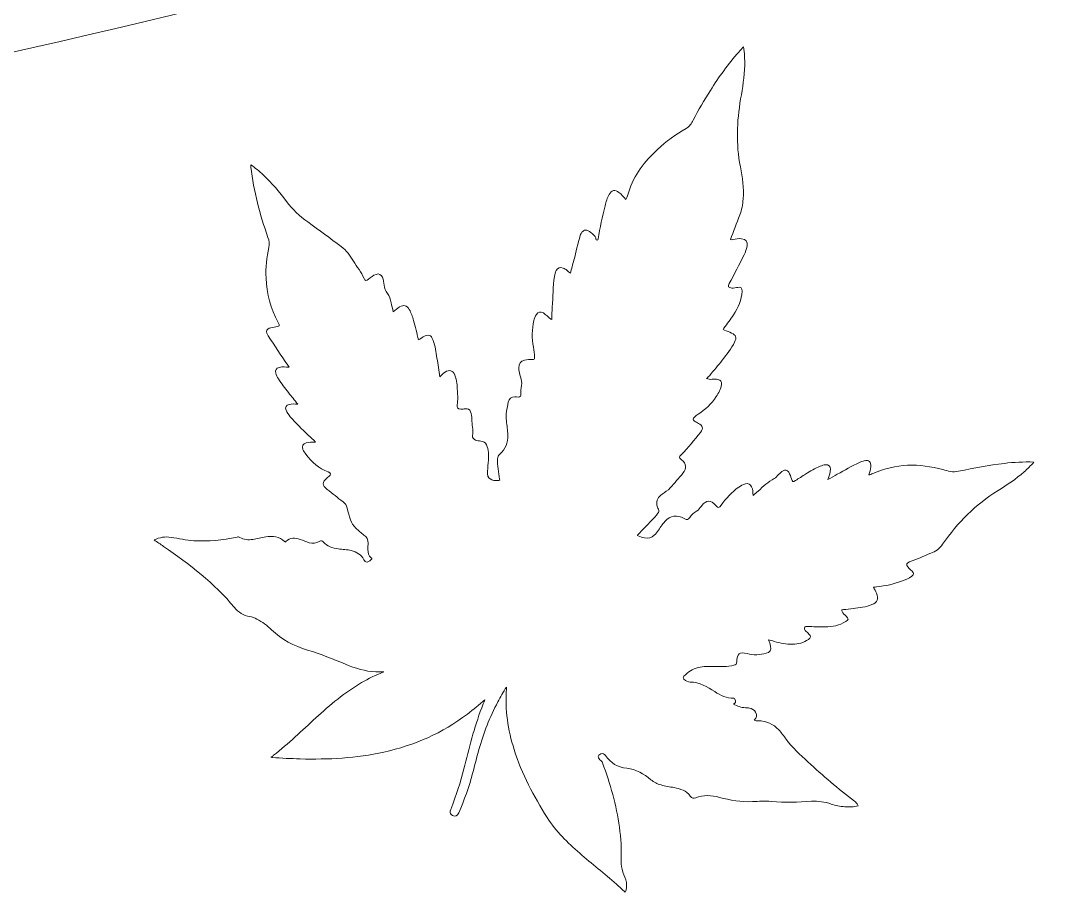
# Model space of a CAD drawing. Extents: x 435 to 1530, y -1168 to -753.
# Drawn here: x 748 to 816, y -1021.1 to -963.2 of the extents above; entities that cross this region are included whole.
import ezdxf

# ---------------------------------------------------------------- set-up
doc = ezdxf.new("R2010")
doc.units = 0
doc.header["$MEASUREMENT"] = 0
doc.layers.add('katman 1', color=7, linetype='Continuous')

# ---------------------------------------------------------------- blocks, each defined once
blk = doc.blocks.new('block 2')
at = {"layer": 'katman 1', "lineweight": 0}
for points, knots in [([(1521.388, -755.33), (1431.564, -780.586), (1338.109, -803.653), (1249.27, -829.242), (1249.27, -829.242), (1108.792, -867.432), (1108.792, -867.432), (1108.792, -867.432), (828.002, -943.638), (828.002, -943.638), (767.648, -959.941), (664.507, -997.103), (609.731, -954.091), (568.265, -921.435), (567.624, -868.624), (583.802, -820.334), (587.509, -809.206), (591.359, -798.361), (596.462, -787.973), (596.462, -787.973), (611.609, -758.022), (611.609, -758.022), (606.84, -761.249), (568.366, -806.501), (561.392, -814.627), (548.887, -829.242), (538.776, -843.348), (527.478, -858.154), (486.342, -912.093), (435.301, -1017.025), (480.934, -1082.877), (539.989, -1168.102), (671.319, -1122.98), (755.776, -1087.256), (755.776, -1087.256), (1013.682, -976.161), (1013.682, -976.161), (1071.206, -951.778), (1127.853, -927.664), (1185.462, -902.274), (1214.286, -889.598), (1242.196, -878.038), (1271.06, -865.408), (1327.008, -840.889), (1387.531, -814.518), (1443.373, -791.269), (1450.985, -788.124), (1525.209, -755.426), (1530.031, -754.329), (1527.61, -752.993), (1524.6, -754.419), (1521.388, -755.33)], [0, 0, 0, 0, 1, 1, 1, 2, 2, 2, 3, 3, 3, 4, 4, 4, 5, 5, 5, 6, 6, 6, 7, 7, 7, 8, 8, 8, 9, 9, 9, 10, 10, 10, 11, 11, 11, 12, 12, 12, 13, 13, 13, 14, 14, 14, 15, 15, 15, 16, 16, 16, 17, 17, 17, 17]), ([(804.447, -1001.982), (804.05, -1002.15), (803.624, -1002.19), (803.202, -1002.242), (802.987, -1002.269), (802.77, -1002.293), (802.553, -1002.304), (802.429, -1002.31), (802.435, -1002.361), (802.476, -1002.445), (802.536, -1002.568), (802.643, -1002.649), (802.739, -1002.739), (802.918, -1002.908), (802.913, -1002.971), (802.708, -1003.104), (802.296, -1003.373), (801.833, -1003.451), (801.354, -1003.453), (800.953, -1003.455), (800.552, -1003.44), (800.151, -1003.437), (800.096, -1003.437), (800.024, -1003.408), (799.988, -1003.486), (799.95, -1003.566), (799.976, -1003.636), (800.03, -1003.694), (800.107, -1003.777), (800.194, -1003.849), (800.273, -1003.931), (800.417, -1004.079), (800.408, -1004.182), (800.232, -1004.298), (799.916, -1004.507), (799.564, -1004.602), (799.187, -1004.612), (798.771, -1004.622), (798.37, -1004.531), (797.973, -1004.42), (797.848, -1004.385), (797.723, -1004.348), (797.581, -1004.307), (797.637, -1004.459), (797.702, -1004.59), (797.725, -1004.735), (797.767, -1005.001), (797.684, -1005.155), (797.424, -1005.209), (797.009, -1005.295), (796.599, -1005.372), (796.168, -1005.233), (795.692, -1005.08), (795.474, -1005.26), (795.483, -1005.762), (795.486, -1005.916), (795.427, -1005.965), (795.297, -1006.002), (794.857, -1006.128), (794.408, -1006.096), (793.96, -1006.084), (793.615, -1006.074), (793.271, -1006.071), (792.931, -1006.152), (792.551, -1006.244), (792.24, -1006.448), (791.975, -1006.731), (791.906, -1006.806), (791.919, -1006.859), (791.98, -1006.923), (792.092, -1007.043), (792.238, -1007.124), (792.391, -1007.123), (793.02, -1007.118), (793.52, -1007.429), (794.018, -1007.753), (794.403, -1008.004), (794.802, -1008.215), (795.281, -1008.197), (795.32, -1008.195), (795.337, -1008.209), (795.353, -1008.245), (795.431, -1008.421), (795.412, -1008.509), (795.268, -1008.585), (795.522, -1008.706), (795.771, -1008.823), (796.057, -1008.822), (796.147, -1008.822), (796.237, -1008.832), (796.325, -1008.849), (796.492, -1008.882), (796.641, -1008.946), (796.722, -1009.113), (796.832, -1009.341), (796.812, -1009.477), (796.632, -1009.649), (796.725, -1009.676), (796.815, -1009.707), (796.908, -1009.702), (797.46, -1009.671), (797.896, -1009.901), (798.263, -1010.292), (798.445, -1010.485), (798.607, -1010.695), (798.759, -1010.911), (799.162, -1011.485), (799.696, -1011.933), (800.201, -1012.408), (801.185, -1013.333), (802.215, -1014.206), (803.296, -1015.018), (803.397, -1015.094), (803.419, -1015.127), (803.527, -1015.331), (803.235, -1015.411), (802.942, -1015.422), (802.647, -1015.398), (802.339, -1015.373), (802.038, -1015.313), (801.745, -1015.215), (801.319, -1015.071), (800.879, -1015.001), (800.433, -1015.033), (799.547, -1015.096), (798.663, -1015.132), (797.775, -1015.037), (797.358, -1014.992), (796.935, -1015.035), (796.515, -1015.052), (795.771, -1015.081), (795.048, -1014.96), (794.331, -1014.77), (793.808, -1014.631), (793.28, -1014.59), (792.757, -1014.797), (792.617, -1014.853), (792.502, -1014.837), (792.395, -1014.685), (792.137, -1014.32), (791.734, -1014.202), (791.319, -1014.122), (791.031, -1014.066), (790.74, -1014.028), (790.457, -1013.949), (790.207, -1013.879), (789.985, -1013.761), (789.783, -1013.599), (789.313, -1013.219), (788.803, -1012.889), (788.193, -1012.838), (787.565, -1012.784), (787.126, -1012.48), (786.772, -1011.997), (786.696, -1011.893), (786.609, -1011.812), (786.461, -1011.881), (786.238, -1011.987), (786.218, -1012.109), (786.403, -1012.272), (786.474, -1012.334), (786.544, -1012.393), (786.579, -1012.488), (787.086, -1013.873), (787.501, -1015.281), (787.697, -1016.747), (787.796, -1017.488), (787.842, -1018.232), (787.81, -1018.978), (787.799, -1019.24), (787.844, -1019.485), (787.933, -1019.728), (788.018, -1019.958), (788.117, -1020.185), (788.157, -1020.43), (788.193, -1020.645), (788.175, -1020.853), (788.077, -1021.067), (787.881, -1020.886), (787.692, -1020.707), (787.497, -1020.533), (786.705, -1019.825), (785.862, -1019.177), (785.062, -1018.478), (784.252, -1017.771), (783.485, -1017.022), (782.904, -1016.108), (782.004, -1014.689), (781.216, -1013.214), (780.711, -1011.602), (780.3, -1010.291), (780.106, -1008.952), (780.194, -1007.576), (780.196, -1007.544), (780.194, -1007.511), (780.194, -1007.453), (779.98, -1007.784), (779.8, -1008.108), (779.629, -1008.436), (779.101, -1009.446), (778.683, -1010.5), (778.372, -1011.595), (778.222, -1012.123), (778.098, -1012.658), (777.956, -1013.187), (777.716, -1014.08), (777.4, -1014.946), (777.043, -1015.797), (776.951, -1016.016), (776.813, -1016.065), (776.613, -1015.968), (776.49, -1015.909), (776.437, -1015.813), (776.475, -1015.679), (776.495, -1015.606), (776.521, -1015.535), (776.548, -1015.465), (776.882, -1014.623), (777.142, -1013.759), (777.374, -1012.884), (777.735, -1011.522), (778.049, -1010.146), (778.562, -1008.829), (778.632, -1008.649), (778.699, -1008.469), (778.767, -1008.289), (778.386, -1008.618), (778.006, -1008.942), (777.607, -1009.244), (775.953, -1010.503), (774.097, -1011.319), (772.073, -1011.767), (770.239, -1012.172), (768.379, -1012.265), (766.509, -1012.217), (765.895, -1012.201), (765.282, -1012.167), (764.67, -1012.126), (764.647, -1012.124), (764.625, -1012.119), (764.576, -1012.112), (764.647, -1012.057), (764.701, -1012.015), (764.755, -1011.974), (765.74, -1011.207), (766.635, -1010.338), (767.556, -1009.499), (768.504, -1008.635), (769.478, -1007.805), (770.592, -1007.155), (771.05, -1006.887), (771.528, -1006.661), (772.059, -1006.445), (771.855, -1006.444), (771.692, -1006.447), (771.53, -1006.441), (770.829, -1006.414), (770.171, -1006.204), (769.534, -1005.934), (768.705, -1005.583), (767.866, -1005.266), (767.007, -1004.999), (766.111, -1004.72), (765.297, -1004.296), (764.608, -1003.647), (764.319, -1003.374), (764.007, -1003.129), (763.651, -1002.946), (763.498, -1002.867), (763.343, -1002.793), (763.174, -1002.769), (762.753, -1002.707), (762.419, -1002.495), (762.157, -1002.175), (760.827, -1000.547), (759.163, -999.307), (757.457, -998.114), (757.254, -997.972), (757.044, -997.838), (756.823, -997.691), (757.195, -997.501), (757.57, -997.459), (757.956, -997.516), (758.456, -997.59), (758.95, -997.703), (759.456, -997.737), (760.425, -997.803), (761.381, -997.71), (762.327, -997.502), (762.394, -997.487), (762.453, -997.478), (762.517, -997.516), (762.781, -997.676), (763.072, -997.695), (763.367, -997.651), (763.657, -997.608), (763.943, -997.545), (764.231, -997.492), (764.695, -997.407), (765.128, -997.453), (765.485, -997.8), (765.524, -997.839), (765.545, -997.83), (765.575, -997.798), (765.853, -997.509), (766.177, -997.528), (766.519, -997.652), (766.719, -997.724), (766.912, -997.815), (767.118, -997.87), (767.354, -997.934), (767.575, -997.925), (767.784, -997.785), (767.877, -997.722), (767.976, -997.725), (768.05, -997.815), (768.308, -998.125), (768.66, -998.229), (769.039, -998.277), (769.33, -998.313), (769.623, -998.329), (769.909, -998.394), (770.274, -998.477), (770.56, -998.664), (770.743, -998.997), (770.789, -999.081), (770.843, -999.171), (770.957, -999.153), (771.09, -999.132), (771.18, -999.035), (771.264, -998.939), (771.293, -998.906), (771.252, -998.892), (771.231, -998.876), (771.048, -998.734), (771.006, -998.536), (771.01, -998.319), (771.013, -998.178), (771.02, -998.036), (771.02, -997.895), (771.019, -997.672), (770.928, -997.494), (770.747, -997.361), (770.557, -997.22), (770.374, -997.071), (770.205, -996.906), (770.043, -996.748), (769.917, -996.566), (769.852, -996.348), (769.776, -996.095), (769.701, -995.84), (769.639, -995.583), (769.595, -995.403), (769.509, -995.256), (769.359, -995.155), (768.991, -994.905), (768.671, -994.597), (768.314, -994.333), (767.964, -994.075), (767.959, -993.853), (768.299, -993.574), (768.335, -993.544), (768.373, -993.515), (768.41, -993.486), (768.587, -993.349), (768.576, -993.248), (768.366, -993.167), (767.754, -992.933), (767.28, -992.527), (766.895, -992.007), (766.819, -991.904), (766.75, -991.797), (766.704, -991.676), (766.621, -991.462), (766.689, -991.319), (766.909, -991.248), (767.106, -991.184), (767.31, -991.2), (767.539, -991.198), (767.367, -991.031), (767.209, -990.878), (767.051, -990.726), (766.643, -990.333), (766.233, -989.942), (765.862, -989.514), (765.747, -989.381), (765.638, -989.243), (765.578, -989.075), (765.506, -988.874), (765.577, -988.746), (765.786, -988.693), (765.965, -988.649), (766.148, -988.672), (766.353, -988.679), (766.141, -988.412), (765.94, -988.162), (765.743, -987.91), (765.509, -987.613), (765.277, -987.314), (765.076, -986.993), (765.003, -986.876), (764.937, -986.756), (764.903, -986.621), (764.852, -986.416), (764.925, -986.29), (765.13, -986.237), (765.344, -986.181), (765.562, -986.213), (765.781, -986.228), (765.78, -986.162), (765.733, -986.124), (765.701, -986.083), (765.224, -985.463), (764.829, -984.789), (764.396, -984.141), (764.362, -984.09), (764.335, -984.033), (764.314, -983.976), (764.26, -983.825), (764.311, -983.712), (764.466, -983.643), (764.601, -983.582), (764.747, -983.565), (764.894, -983.555), (765.135, -983.537), (765.182, -983.458), (765.066, -983.25), (764.555, -982.336), (764.303, -981.35), (764.25, -980.311), (764.215, -979.623), (764.285, -978.942), (764.442, -978.272), (764.496, -978.041), (764.454, -977.836), (764.379, -977.622), (763.848, -976.101), (763.428, -974.552), (763.248, -972.946), (763.243, -972.899), (763.24, -972.853), (763.235, -972.786), (763.539, -972.998), (763.804, -973.229), (764.062, -973.47), (764.634, -974.003), (765.142, -974.595), (765.605, -975.223), (766.003, -975.763), (766.483, -976.202), (767.026, -976.59), (767.771, -977.122), (768.504, -977.672), (769.242, -978.216), (769.592, -978.473), (769.838, -978.821), (770.056, -979.187), (770.286, -979.572), (770.562, -979.929), (770.758, -980.336), (770.84, -980.507), (770.9, -980.507), (771.051, -980.384), (771.205, -980.259), (771.359, -980.132), (771.551, -980.068), (771.758, -979.999), (771.889, -980.06), (771.972, -980.261), (772.039, -980.424), (772.059, -980.599), (772.084, -980.772), (772.114, -980.975), (772.168, -981.162), (772.307, -981.328), (772.453, -981.501), (772.495, -981.727), (772.548, -981.944), (772.596, -982.14), (772.641, -982.337), (772.691, -982.547), (772.839, -982.427), (772.966, -982.314), (773.113, -982.229), (773.39, -982.07), (773.595, -982.121), (773.757, -982.398), (773.889, -982.624), (773.969, -982.873), (774.042, -983.123), (774.166, -983.545), (774.263, -983.974), (774.365, -984.42), (774.477, -984.349), (774.579, -984.279), (774.687, -984.217), (775.034, -984.016), (775.196, -984.068), (775.338, -984.443), (775.481, -984.822), (775.532, -985.223), (775.593, -985.619), (775.656, -986.03), (775.712, -986.442), (775.772, -986.864), (775.893, -986.755), (775.996, -986.639), (776.125, -986.555), (776.424, -986.361), (776.658, -986.432), (776.788, -986.764), (776.918, -987.096), (776.93, -987.448), (776.95, -987.796), (776.967, -988.102), (776.987, -988.408), (776.93, -988.714), (776.893, -988.915), (776.969, -988.997), (777.173, -989.006), (777.275, -989.011), (777.38, -988.996), (777.483, -988.986), (777.654, -988.97), (777.752, -989.025), (777.818, -989.184), (777.883, -989.339), (777.899, -989.506), (777.903, -989.671), (777.912, -990.033), (778.008, -990.39), (777.953, -990.757), (777.931, -990.904), (778.019, -991.006), (778.158, -991.061), (778.27, -991.105), (778.387, -991.121), (778.505, -991.125), (778.688, -991.13), (778.806, -991.223), (778.877, -991.383), (779.022, -991.709), (779.021, -992.055), (779.005, -992.4), (778.993, -992.641), (778.957, -992.879), (778.94, -993.12), (778.903, -993.657), (779.216, -993.764), (779.701, -993.75), (779.772, -993.748), (779.753, -993.697), (779.748, -993.658), (779.717, -993.429), (779.685, -993.2), (779.653, -992.971), (779.622, -992.751), (779.587, -992.531), (779.609, -992.308), (779.621, -992.181), (779.665, -992.076), (779.766, -991.988), (780.146, -991.655), (780.31, -991.228), (780.294, -990.726), (780.284, -990.409), (780.235, -990.096), (780.196, -989.782), (780.142, -989.36), (780.246, -988.955), (780.319, -988.548), (780.364, -988.298), (780.509, -988.204), (780.764, -988.195), (780.834, -988.192), (780.905, -988.202), (780.976, -988.203), (781.109, -988.203), (781.173, -988.147), (781.162, -988.013), (781.147, -987.819), (781.154, -987.634), (781.205, -987.441), (781.255, -987.253), (781.181, -987.058), (781.135, -986.87), (781.088, -986.672), (781.024, -986.478), (781.021, -986.272), (781.017, -985.989), (781.135, -985.832), (781.408, -985.757), (781.574, -985.712), (781.746, -985.699), (781.914, -985.718), (782.046, -985.732), (782.061, -985.685), (782.066, -985.569), (782.076, -985.339), (782.03, -985.118), (781.991, -984.895), (781.888, -984.307), (781.878, -983.721), (782.021, -983.137), (782.056, -982.994), (782.1, -982.854), (782.185, -982.732), (782.31, -982.553), (782.461, -982.523), (782.65, -982.627), (782.84, -982.73), (782.955, -982.923), (783.142, -983.03), (783.158, -983.039), (783.174, -983.049), (783.204, -983.067), (783.218, -982.782), (783.228, -982.508), (783.244, -982.234), (783.284, -981.556), (783.296, -980.875), (783.383, -980.2), (783.401, -980.064), (783.442, -979.932), (783.509, -979.81), (783.612, -979.623), (783.76, -979.569), (783.962, -979.645), (784.057, -979.681), (784.14, -979.734), (784.217, -979.797), (784.29, -979.856), (784.362, -979.917), (784.447, -979.988), (784.524, -979.693), (784.594, -979.407), (784.673, -979.123), (784.826, -978.576), (784.922, -978.015), (785.101, -977.476), (785.114, -977.435), (785.13, -977.395), (785.151, -977.358), (785.288, -977.113), (785.467, -977.068), (785.705, -977.22), (785.849, -977.312), (785.966, -977.436), (786.087, -977.555), (786.137, -977.605), (786.121, -977.659), (786.129, -977.712), (786.137, -977.761), (786.159, -977.791), (786.212, -977.79), (786.26, -977.789), (786.273, -977.756), (786.28, -977.715), (786.396, -976.972), (786.565, -976.239), (786.744, -975.509), (786.807, -975.253), (786.876, -974.997), (787.009, -974.763), (787.174, -974.475), (787.4, -974.423), (787.668, -974.622), (787.843, -974.752), (787.976, -974.923), (788.129, -975.104), (788.197, -974.923), (788.269, -974.765), (788.319, -974.599), (788.66, -973.46), (789.37, -972.571), (790.222, -971.778), (790.799, -971.242), (791.421, -970.766), (792.117, -970.391), (792.347, -970.267), (792.47, -970.052), (792.58, -969.833), (792.921, -969.151), (793.336, -968.513), (793.736, -967.866), (794.294, -966.965), (794.906, -966.104), (795.616, -965.314), (795.713, -965.206), (795.812, -965.101), (795.929, -964.975), (796, -965.396), (796.016, -965.793), (796.007, -966.192), (795.991, -966.946), (795.866, -967.687), (795.739, -968.427), (795.483, -969.925), (795.422, -971.42), (795.721, -972.921), (795.861, -973.625), (795.96, -974.337), (795.907, -975.061), (795.88, -975.426), (795.812, -975.781), (795.679, -976.124), (795.469, -976.667), (795.265, -977.212), (795.057, -977.759), (795.118, -977.791), (795.171, -977.756), (795.223, -977.746), (795.414, -977.71), (795.605, -977.677), (795.8, -977.699), (796.094, -977.732), (796.214, -977.894), (796.169, -978.185), (796.137, -978.394), (796.059, -978.588), (795.966, -978.773), (795.645, -979.411), (795.317, -980.045), (794.988, -980.679), (794.883, -980.881), (794.918, -980.954), (795.148, -980.972), (795.286, -980.982), (795.42, -980.945), (795.556, -980.927), (795.777, -980.896), (795.84, -980.954), (795.834, -981.178), (795.816, -981.762), (795.579, -982.266), (795.269, -982.745), (795.069, -983.055), (794.845, -983.347), (794.624, -983.641), (794.567, -983.717), (794.576, -983.745), (794.665, -983.775), (794.826, -983.829), (794.988, -983.885), (795.142, -983.957), (795.423, -984.087), (795.484, -984.282), (795.342, -984.56), (795.12, -984.997), (794.82, -985.38), (794.516, -985.76), (794.244, -986.099), (793.967, -986.434), (793.689, -986.768), (793.627, -986.842), (793.549, -986.903), (793.473, -986.975), (793.597, -987.023), (793.712, -987.047), (793.839, -987.029), (793.969, -987.01), (794.102, -987.005), (794.233, -987.037), (794.421, -987.084), (794.496, -987.185), (794.468, -987.378), (794.426, -987.676), (794.275, -987.929), (794.116, -988.177), (793.808, -988.658), (793.385, -989.026), (792.922, -989.352), (792.837, -989.411), (792.749, -989.469), (792.673, -989.538), (792.57, -989.63), (792.576, -989.707), (792.681, -989.798), (792.756, -989.864), (792.846, -989.908), (792.935, -989.951), (793.236, -990.093), (793.283, -990.279), (793.076, -990.549), (792.679, -991.066), (792.256, -991.561), (791.802, -992.03), (791.632, -992.205), (791.635, -992.208), (791.819, -992.362), (792.148, -992.639), (792.182, -992.927), (791.907, -993.259), (791.633, -993.59), (791.35, -993.914), (791.065, -994.236), (790.913, -994.407), (790.709, -994.516), (790.529, -994.653), (790.292, -994.834), (790.12, -995.048), (790.185, -995.374), (790.204, -995.473), (790.234, -995.569), (790.286, -995.653), (790.35, -995.756), (790.325, -995.838), (790.255, -995.922), (789.981, -996.254), (789.678, -996.557), (789.381, -996.867), (789.233, -997.021), (789.082, -997.169), (788.931, -997.318), (788.883, -997.366), (788.866, -997.397), (788.948, -997.422), (789.088, -997.466), (789.224, -997.524), (789.366, -997.559), (789.61, -997.619), (789.822, -997.549), (790.003, -997.376), (790.217, -997.171), (790.356, -996.91), (790.537, -996.68), (790.593, -996.609), (790.647, -996.538), (790.708, -996.472), (791.085, -996.062), (791.509, -995.995), (791.998, -996.267), (792.187, -996.372), (792.233, -996.368), (792.366, -996.197), (792.494, -996.032), (792.627, -995.879), (792.817, -995.776), (792.953, -995.702), (793.037, -995.559), (793.136, -995.439), (793.486, -995.016), (793.739, -995.011), (794.108, -995.421), (794.265, -995.596), (794.292, -995.586), (794.438, -995.388), (794.776, -994.93), (795.151, -994.507), (795.62, -994.176), (795.752, -994.083), (795.89, -994), (796.05, -993.964), (796.241, -993.921), (796.382, -993.992), (796.467, -994.169), (796.548, -994.339), (796.549, -994.525), (796.574, -994.732), (796.692, -994.628), (796.797, -994.538), (796.899, -994.446), (797.236, -994.142), (797.563, -993.828), (797.973, -993.616), (798.09, -993.555), (798.168, -993.439), (798.261, -993.346), (798.351, -993.255), (798.438, -993.161), (798.553, -993.1), (798.698, -993.022), (798.828, -993.052), (798.925, -993.186), (799.025, -993.323), (799.069, -993.483), (799.112, -993.643), (799.16, -993.82), (799.213, -993.847), (799.37, -993.751), (799.6, -993.611), (799.822, -993.457), (800.049, -993.313), (800.357, -993.117), (800.672, -992.934), (801.011, -992.797), (801.126, -992.751), (801.243, -992.713), (801.366, -992.702), (801.579, -992.685), (801.689, -992.783), (801.691, -992.996), (801.693, -993.198), (801.633, -993.388), (801.565, -993.575), (801.557, -993.595), (801.549, -993.616), (801.528, -993.673), (801.756, -993.547), (801.952, -993.438), (802.148, -993.33), (802.637, -993.061), (803.119, -992.778), (803.628, -992.548), (803.727, -992.503), (803.831, -992.466), (803.936, -992.442), (804.261, -992.369), (804.404, -992.5), (804.375, -992.83), (804.359, -993.015), (804.295, -993.188), (804.232, -993.376), (804.341, -993.366), (804.429, -993.32), (804.516, -993.281), (806.031, -992.599), (807.584, -992.598), (809.162, -993.015), (809.326, -993.059), (809.49, -993.104), (809.655, -993.148), (809.839, -993.197), (810.021, -993.162), (810.202, -993.125), (811.207, -992.921), (812.214, -992.727), (813.233, -992.607), (813.875, -992.532), (814.52, -992.498), (815.189, -992.517), (814.988, -992.765), (814.77, -992.97), (814.545, -993.168), (814.012, -993.64), (813.422, -994.034), (812.819, -994.407), (811.332, -995.327), (810.125, -996.534), (809.14, -997.969), (808.941, -998.26), (808.671, -998.452), (808.353, -998.571), (807.88, -998.75), (807.432, -998.991), (806.946, -999.138), (806.734, -999.202), (806.709, -999.323), (806.848, -999.5), (806.921, -999.594), (807.014, -999.667), (807.102, -999.746), (807.243, -999.872), (807.242, -999.981), (807.092, -1000.097), (806.911, -1000.238), (806.695, -1000.316), (806.484, -1000.4), (805.931, -1000.619), (805.351, -1000.731), (804.762, -1000.799), (804.694, -1000.807), (804.625, -1000.816), (804.55, -1000.826), (804.619, -1000.966), (804.689, -1001.094), (804.747, -1001.228), (804.902, -1001.59), (804.809, -1001.829), (804.447, -1001.982)], [0, 0, 0, 0, 1, 1, 1, 2, 2, 2, 3, 3, 3, 4, 4, 4, 5, 5, 5, 6, 6, 6, 7, 7, 7, 8, 8, 8, 9, 9, 9, 10, 10, 10, 11, 11, 11, 12, 12, 12, 13, 13, 13, 14, 14, 14, 15, 15, 15, 16, 16, 16, 17, 17, 17, 18, 18, 18, 19, 19, 19, 20, 20, 20, 21, 21, 21, 22, 22, 22, 23, 23, 23, 24, 24, 24, 25, 25, 25, 26, 26, 26, 27, 27, 27, 28, 28, 28, 29, 29, 29, 30, 30, 30, 31, 31, 31, 32, 32, 32, 33, 33, 33, 34, 34, 34, 35, 35, 35, 36, 36, 36, 37, 37, 37, 38, 38, 38, 39, 39, 39, 40, 40, 40, 41, 41, 41, 42, 42, 42, 43, 43, 43, 44, 44, 44, 45, 45, 45, 46, 46, 46, 47, 47, 47, 48, 48, 48, 49, 49, 49, 50, 50, 50, 51, 51, 51, 52, 52, 52, 53, 53, 53, 54, 54, 54, 55, 55, 55, 56, 56, 56, 57, 57, 57, 58, 58, 58, 59, 59, 59, 60, 60, 60, 61, 61, 61, 62, 62, 62, 63, 63, 63, 64, 64, 64, 65, 65, 65, 66, 66, 66, 67, 67, 67, 68, 68, 68, 69, 69, 69, 70, 70, 70, 71, 71, 71, 72, 72, 72, 73, 73, 73, 74, 74, 74, 75, 75, 75, 76, 76, 76, 77, 77, 77, 78, 78, 78, 79, 79, 79, 80, 80, 80, 81, 81, 81, 82, 82, 82, 83, 83, 83, 84, 84, 84, 85, 85, 85, 86, 86, 86, 87, 87, 87, 88, 88, 88, 89, 89, 89, 90, 90, 90, 91, 91, 91, 92, 92, 92, 93, 93, 93, 94, 94, 94, 95, 95, 95, 96, 96, 96, 97, 97, 97, 98, 98, 98, 99, 99, 99, 100, 100, 100, 101, 101, 101, 102, 102, 102, 103, 103, 103, 104, 104, 104, 105, 105, 105, 106, 106, 106, 107, 107, 107, 108, 108, 108, 109, 109, 109, 110, 110, 110, 111, 111, 111, 112, 112, 112, 113, 113, 113, 114, 114, 114, 115, 115, 115, 116, 116, 116, 117, 117, 117, 118, 118, 118, 119, 119, 119, 120, 120, 120, 121, 121, 121, 122, 122, 122, 123, 123, 123, 124, 124, 124, 125, 125, 125, 126, 126, 126, 127, 127, 127, 128, 128, 128, 129, 129, 129, 130, 130, 130, 131, 131, 131, 132, 132, 132, 133, 133, 133, 134, 134, 134, 135, 135, 135, 136, 136, 136, 137, 137, 137, 138, 138, 138, 139, 139, 139, 140, 140, 140, 141, 141, 141, 142, 142, 142, 143, 143, 143, 144, 144, 144, 145, 145, 145, 146, 146, 146, 147, 147, 147, 148, 148, 148, 149, 149, 149, 150, 150, 150, 151, 151, 151, 152, 152, 152, 153, 153, 153, 154, 154, 154, 155, 155, 155, 156, 156, 156, 157, 157, 157, 158, 158, 158, 159, 159, 159, 160, 160, 160, 161, 161, 161, 162, 162, 162, 163, 163, 163, 164, 164, 164, 165, 165, 165, 166, 166, 166, 167, 167, 167, 168, 168, 168, 169, 169, 169, 170, 170, 170, 171, 171, 171, 172, 172, 172, 173, 173, 173, 174, 174, 174, 175, 175, 175, 176, 176, 176, 177, 177, 177, 178, 178, 178, 179, 179, 179, 180, 180, 180, 181, 181, 181, 182, 182, 182, 183, 183, 183, 184, 184, 184, 185, 185, 185, 186, 186, 186, 187, 187, 187, 188, 188, 188, 189, 189, 189, 190, 190, 190, 191, 191, 191, 192, 192, 192, 193, 193, 193, 194, 194, 194, 195, 195, 195, 196, 196, 196, 197, 197, 197, 198, 198, 198, 199, 199, 199, 200, 200, 200, 201, 201, 201, 202, 202, 202, 203, 203, 203, 204, 204, 204, 205, 205, 205, 206, 206, 206, 207, 207, 207, 208, 208, 208, 209, 209, 209, 210, 210, 210, 211, 211, 211, 212, 212, 212, 213, 213, 213, 214, 214, 214, 215, 215, 215, 216, 216, 216, 217, 217, 217, 218, 218, 218, 219, 219, 219, 220, 220, 220, 221, 221, 221, 222, 222, 222, 223, 223, 223, 224, 224, 224, 225, 225, 225, 226, 226, 226, 227, 227, 227, 228, 228, 228, 229, 229, 229, 230, 230, 230, 231, 231, 231, 232, 232, 232, 233, 233, 233, 234, 234, 234, 235, 235, 235, 236, 236, 236, 237, 237, 237, 238, 238, 238, 239, 239, 239, 240, 240, 240, 241, 241, 241, 242, 242, 242, 243, 243, 243, 244, 244, 244, 245, 245, 245, 246, 246, 246, 247, 247, 247, 248, 248, 248, 249, 249, 249, 250, 250, 250, 251, 251, 251, 252, 252, 252, 253, 253, 253, 254, 254, 254, 255, 255, 255, 256, 256, 256, 257, 257, 257, 258, 258, 258, 259, 259, 259, 260, 260, 260, 261, 261, 261, 262, 262, 262, 263, 263, 263, 264, 264, 264, 265, 265, 265, 266, 266, 266, 267, 267, 267, 268, 268, 268, 269, 269, 269, 270, 270, 270, 271, 271, 271, 272, 272, 272, 273, 273, 273, 274, 274, 274, 275, 275, 275, 276, 276, 276, 277, 277, 277, 278, 278, 278, 279, 279, 279, 280, 280, 280, 281, 281, 281, 282, 282, 282, 283, 283, 283, 284, 284, 284, 285, 285, 285, 286, 286, 286, 287, 287, 287, 288, 288, 288, 289, 289, 289, 290, 290, 290, 291, 291, 291, 292, 292, 292, 293, 293, 293, 294, 294, 294, 295, 295, 295, 296, 296, 296, 297, 297, 297, 298, 298, 298, 299, 299, 299, 300, 300, 300, 301, 301, 301, 302, 302, 302, 303, 303, 303, 304, 304, 304, 305, 305, 305, 306, 306, 306, 307, 307, 307, 308, 308, 308, 309, 309, 309, 310, 310, 310, 311, 311, 311, 312, 312, 312, 313, 313, 313, 314, 314, 314, 315, 315, 315, 316, 316, 316, 317, 317, 317, 318, 318, 318, 319, 319, 319, 320, 320, 320, 321, 321, 321, 322, 322, 322, 323, 323, 323, 323])]:
    blk.add_open_spline(points, degree=3, knots=knots, dxfattribs=at)

msp = doc.modelspace()

# ---------------------------------------------------------------- block references
at = {"layer": 'katman 1'}
msp.add_blockref('block 2', (0, 0), dxfattribs=at)

doc.saveas('drawing.dxf')
